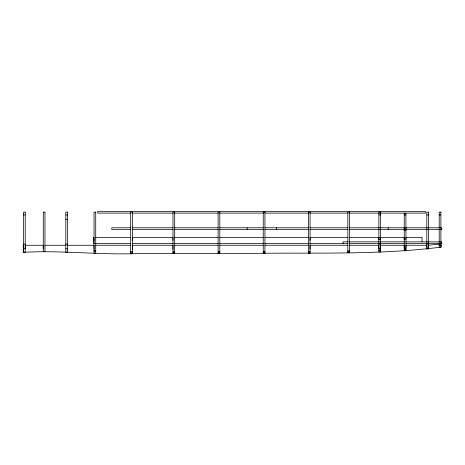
<?xml version="1.0" encoding="UTF-8"?>
<svg xmlns="http://www.w3.org/2000/svg" width="465" height="465" viewBox="0 0 465 465"><rect width="100%" height="100%" fill="white"/><g stroke="black" fill="none" stroke-linecap="round" stroke-linejoin="round"><path stroke-width="0.7" d="M440.936 243.741L441.186 247.072C375.15 255.587 308.208 252.152 241.806 253.565L138.279 253.576C99.905 255.111 61.549 250.129 23.25 252.321L23.25 245.258L23.5 248.758L25.255 248.758L25.255 245.258L43.239 245.258L43.239 248.333M131.049 213.109L97.702 213.109L97.702 211.418L425.394 211.418L425.394 213.109L349.267 213.109M132.502 213.109L173.096 213.109M174.549 213.109L218.05 213.109M219.497 213.109L263.719 213.109M265.172 213.109L308.673 213.109M310.12 213.109L347.82 213.109M23.535 214.952L25.226 214.946M65.832 214.946L67.524 214.946M378.865 214.946L380.556 214.946M404.242 214.946L405.933 214.946M426.806 214.946L428.498 214.946M439.21 214.946L440.901 214.946M65.832 219.317L67.524 219.317M130.694 227.774L111.803 227.774L111.803 229.466L130.694 229.466M132.386 227.774L172.997 227.774M174.689 227.774L218.12 227.774M219.811 227.774L263.237 227.774M264.934 227.774L308.359 227.774M310.05 227.774L347.843 227.774M349.535 227.774L404.242 227.774M405.933 227.774L441.75 227.774L441.75 229.466L405.933 229.466M132.386 229.466L172.997 229.466M174.689 229.466L218.12 229.466M219.811 229.466L263.237 229.466M264.934 229.466L308.359 229.466M310.05 229.466L347.843 229.466M349.535 229.466L404.242 229.466M404.242 230.599L405.933 230.599M95.761 237.365L130.659 237.365M174.724 237.365L218.085 237.365M219.846 237.365L263.207 237.365M264.963 237.365L308.324 237.365M347.808 237.365L310.085 237.365L310.085 240.469M349.57 237.365L404.207 237.365L404.207 239.62M348.087 241.841L343.013 241.841L343.048 243.567M349.535 241.876L404.614 241.841M405.933 241.876L441.75 241.876L441.75 243.567L440.901 243.567M130.706 243.567L93.75 243.567L93.75 237.365L94 240.469M132.153 243.567L173.457 243.567M174.91 243.567L218.381 243.567M219.835 243.567L263.306 243.567M264.759 243.567L308.231 243.567M309.684 243.567L347.843 243.567M349.535 243.567L404.242 243.567M405.933 243.567L426.806 243.567M428.498 243.567L439.21 243.567M378.865 243.602L380.556 243.602M426.806 243.602L428.498 243.602M439.21 243.602L440.901 243.602M23.535 244.131L25.226 244.131M65.832 244.131L67.524 244.131M378.865 244.131L380.556 244.131M426.806 244.131L428.498 244.131M45 245.258L65.798 245.258M67.559 245.258L94 245.258L94 249.304M95.761 245.258L130.659 245.258M174.724 245.258L218.085 245.258M219.846 245.258L263.207 245.258M264.963 245.258L308.324 245.258M347.808 245.258L310.085 245.258L310.085 249.257M349.57 245.258L378.83 245.258L378.83 248.606L380.591 248.606L380.591 245.258L404.207 245.258L404.207 248.043M428.527 245.258L439.181 244.073L439.181 245.613L440.936 245.613M428.527 247.118L426.771 247.118L426.771 245.258L405.968 245.258L405.968 248.043M404.242 248.595L405.933 248.595M65.798 248.822L67.559 248.822M404.242 249.339L405.933 249.339M378.865 249.996L380.556 249.996M378.865 250.623L380.556 250.623M94.035 250.67L95.726 250.67M347.843 250.873L349.535 250.873M308.359 251.455L310.05 251.455M347.843 251.455L349.535 251.455M94.035 251.6L95.726 251.6M130.694 251.606L132.386 251.606M172.997 251.803L174.689 251.803M263.237 251.751L264.934 251.751M218.12 251.815L219.811 251.815M308.359 252.018L310.05 252.018M130.694 252.233L132.386 252.233M172.997 252.356L174.689 252.356M218.12 252.361L219.811 252.361M263.237 252.297L264.934 252.297M422.011 241.841L422.011 237.365L405.968 237.365L405.968 239.62M405.968 227.774L405.968 229.466M405.933 213.109L405.933 250.815L404.242 250.815L404.242 213.109M404.207 227.774L404.207 229.466M388.17 227.774L388.17 229.466M380.591 237.365L380.591 239.62L378.83 239.62L378.83 237.365M276.495 227.774L276.495 229.466M247.165 227.774L247.165 229.466M219.811 253.576L219.811 212.127L218.12 212.127L218.12 253.576M174.689 253.582L174.689 212.127L172.997 212.127L172.997 253.582M172.963 240.469L172.963 237.365L132.42 237.365L132.42 240.469M172.963 249.42L172.963 245.258L132.42 245.258L132.42 249.414M25.226 212.127L23.535 212.127L23.535 252.164L25.226 252.164L25.226 212.133M44.966 212.127L43.274 212.127L43.274 251.385L44.966 251.385L44.966 212.127M67.524 212.127L65.832 212.127L65.832 252.379L67.524 252.379L67.524 212.127M95.726 212.127L94.035 212.127L94.035 253.344L95.726 253.344L95.726 212.127M132.386 212.127L130.694 212.127L130.694 253.57L132.386 253.57L132.386 212.127M264.934 212.127L263.237 212.127L263.237 253.518L264.934 253.518L264.934 212.127M310.05 212.127L308.359 212.127L308.359 253.256L310.05 253.256L310.05 212.127M349.535 212.127L347.843 212.127L347.843 252.716L349.535 252.716L349.535 212.127M380.556 212.127L378.865 212.127L378.865 251.949L380.556 251.949L380.556 212.127M428.498 212.127L426.806 212.127L426.806 248.973L428.498 248.973L428.498 212.127M440.901 212.127L439.21 212.127L439.21 247.304L440.901 247.304L440.901 212.127"/></g></svg>
